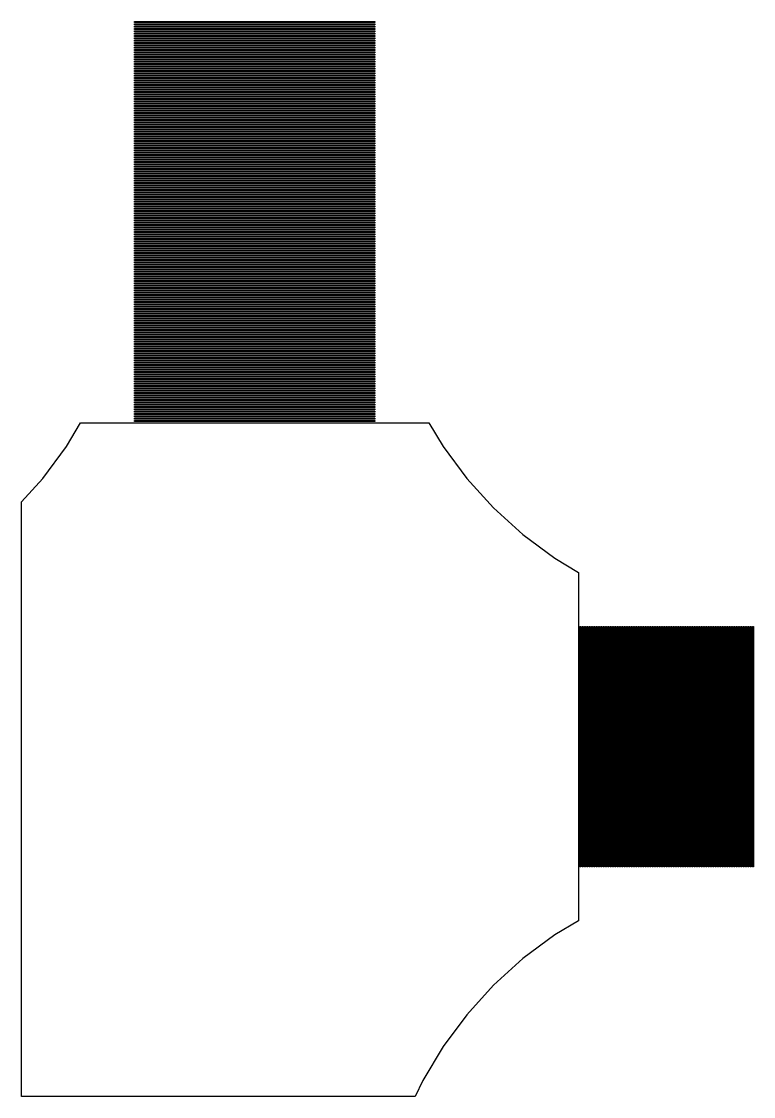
# Model space of a CAD drawing. Extents: x -10 to 91, y -24 to 82.
# Drawn here: x 28 to 34.27, y 28 to 37.22 of the extents above; entities that cross this region are included whole.
import ezdxf

# ---------------------------------------------------------------- set-up
doc = ezdxf.new("R2010")
doc.units = 0

msp = doc.modelspace()

# ---------------------------------------------------------------- linework, layer by layer
for p, q in [((28.97, 37.205), (28.97, 37.215)), ((28.97, 37.215), (31.03, 37.215)), ((31.03, 37.205), (28.97, 37.205)), ((28.97, 37.185), (28.97, 37.195)), ((28.97, 37.195), (31.03, 37.195)), ((31.03, 37.185), (28.97, 37.185)), ((28.97, 37.165), (28.97, 37.175)), ((28.97, 37.175), (31.03, 37.175)), ((31.03, 37.165), (28.97, 37.165)), ((28.97, 37.145), (28.97, 37.155)), ((28.97, 37.155), (31.03, 37.155)), ((31.03, 37.145), (28.97, 37.145)), ((31.03, 37.215), (31.03, 37.205)), ((31.03, 37.195), (31.03, 37.185)), ((31.03, 37.175), (31.03, 37.165)), ((31.03, 37.155), (31.03, 37.145)), ((28.97, 37.125), (28.97, 37.135)), ((28.97, 37.135), (31.03, 37.135)), ((31.03, 37.125), (28.97, 37.125)), ((28.97, 37.105), (28.97, 37.115)), ((28.97, 37.115), (31.03, 37.115)), ((31.03, 37.105), (28.97, 37.105)), ((28.97, 37.085), (28.97, 37.095)), ((28.97, 37.095), (31.03, 37.095)), ((31.03, 37.085), (28.97, 37.085)), ((28.97, 37.065), (28.97, 37.075)), ((28.97, 37.075), (31.03, 37.075)), ((31.03, 37.065), (28.97, 37.065)), ((28.97, 37.045), (28.97, 37.055)), ((28.97, 37.055), (31.03, 37.055)), ((31.03, 37.045), (28.97, 37.045)), ((31.03, 37.135), (31.03, 37.125)), ((31.03, 37.115), (31.03, 37.105)), ((31.03, 37.095), (31.03, 37.085)), ((31.03, 37.075), (31.03, 37.065)), ((31.03, 37.055), (31.03, 37.045)), ((28.97, 37.025), (28.97, 37.035)), ((28.97, 37.035), (31.03, 37.035)), ((31.03, 37.025), (28.97, 37.025)), ((28.97, 37.005), (28.97, 37.015)), ((28.97, 37.015), (31.03, 37.015)), ((31.03, 37.005), (28.97, 37.005)), ((28.97, 36.985), (28.97, 36.995)), ((28.97, 36.995), (31.03, 36.995)), ((31.03, 36.985), (28.97, 36.985)), ((28.97, 36.965), (28.97, 36.975)), ((28.97, 36.975), (31.03, 36.975)), ((31.03, 36.965), (28.97, 36.965)), ((28.97, 36.945), (28.97, 36.955)), ((28.97, 36.955), (31.03, 36.955)), ((31.03, 37.035), (31.03, 37.025)), ((31.03, 37.015), (31.03, 37.005)), ((31.03, 36.995), (31.03, 36.985)), ((31.03, 36.975), (31.03, 36.965)), ((31.03, 36.955), (31.03, 36.945)), ((31.03, 36.945), (28.97, 36.945)), ((28.97, 36.925), (28.97, 36.935)), ((28.97, 36.935), (31.03, 36.935)), ((31.03, 36.925), (28.97, 36.925)), ((28.97, 36.905), (28.97, 36.915)), ((28.97, 36.915), (31.03, 36.915)), ((31.03, 36.905), (28.97, 36.905)), ((28.97, 36.885), (28.97, 36.895)), ((28.97, 36.895), (31.03, 36.895)), ((31.03, 36.885), (28.97, 36.885)), ((28.97, 36.865), (28.97, 36.875)), ((28.97, 36.875), (31.03, 36.875)), ((31.03, 36.865), (28.97, 36.865)), ((31.03, 36.935), (31.03, 36.925)), ((31.03, 36.915), (31.03, 36.905)), ((31.03, 36.895), (31.03, 36.885)), ((31.03, 36.875), (31.03, 36.865)), ((28.97, 36.845), (28.97, 36.855)), ((28.97, 36.855), (31.03, 36.855)), ((31.03, 36.845), (28.97, 36.845)), ((28.97, 36.825), (28.97, 36.835)), ((28.97, 36.835), (31.03, 36.835)), ((31.03, 36.825), (28.97, 36.825)), ((28.97, 36.805), (28.97, 36.815)), ((28.97, 36.815), (31.03, 36.815)), ((31.03, 36.805), (28.97, 36.805)), ((28.97, 36.785), (28.97, 36.795)), ((28.97, 36.795), (31.03, 36.795)), ((31.03, 36.785), (28.97, 36.785)), ((28.97, 36.765), (28.97, 36.775)), ((28.97, 36.775), (31.03, 36.775)), ((31.03, 36.855), (31.03, 36.845)), ((31.03, 36.835), (31.03, 36.825)), ((31.03, 36.815), (31.03, 36.805)), ((31.03, 36.795), (31.03, 36.785)), ((31.03, 36.775), (31.03, 36.765)), ((31.03, 36.765), (28.97, 36.765)), ((28.97, 36.745), (28.97, 36.755)), ((28.97, 36.755), (31.03, 36.755)), ((31.03, 36.745), (28.97, 36.745)), ((28.97, 36.725), (28.97, 36.735)), ((28.97, 36.735), (31.03, 36.735)), ((31.03, 36.725), (28.97, 36.725)), ((28.97, 36.705), (28.97, 36.715)), ((28.97, 36.715), (31.03, 36.715)), ((31.03, 36.705), (28.97, 36.705)), ((28.97, 36.685), (28.97, 36.695)), ((28.97, 36.695), (31.03, 36.695)), ((31.03, 36.685), (28.97, 36.685)), ((31.03, 36.755), (31.03, 36.745)), ((31.03, 36.735), (31.03, 36.725)), ((31.03, 36.715), (31.03, 36.705)), ((31.03, 36.695), (31.03, 36.685)), ((28.97, 36.665), (28.97, 36.675)), ((28.97, 36.675), (31.03, 36.675)), ((31.03, 36.665), (28.97, 36.665)), ((28.97, 36.645), (28.97, 36.655)), ((28.97, 36.655), (31.03, 36.655)), ((31.03, 36.645), (28.97, 36.645)), ((28.97, 36.625), (28.97, 36.635)), ((28.97, 36.635), (31.03, 36.635)), ((31.03, 36.625), (28.97, 36.625)), ((28.97, 36.605), (28.97, 36.615)), ((28.97, 36.615), (31.03, 36.615)), ((31.03, 36.605), (28.97, 36.605)), ((28.97, 36.585), (28.97, 36.595)), ((28.97, 36.595), (31.03, 36.595)), ((31.03, 36.585), (28.97, 36.585)), ((31.03, 36.675), (31.03, 36.665)), ((31.03, 36.655), (31.03, 36.645)), ((31.03, 36.635), (31.03, 36.625)), ((31.03, 36.615), (31.03, 36.605)), ((31.03, 36.595), (31.03, 36.585)), ((28.97, 36.565), (28.97, 36.575)), ((28.97, 36.575), (31.03, 36.575)), ((31.03, 36.565), (28.97, 36.565)), ((28.97, 36.545), (28.97, 36.555)), ((28.97, 36.555), (31.03, 36.555)), ((31.03, 36.545), (28.97, 36.545)), ((28.97, 36.525), (28.97, 36.535)), ((28.97, 36.535), (31.03, 36.535)), ((31.03, 36.525), (28.97, 36.525)), ((28.97, 36.505), (28.97, 36.515)), ((28.97, 36.515), (31.03, 36.515)), ((31.03, 36.505), (28.97, 36.505)), ((28.97, 36.485), (28.97, 36.495)), ((28.97, 36.495), (31.03, 36.495)), ((31.03, 36.575), (31.03, 36.565)), ((31.03, 36.555), (31.03, 36.545)), ((31.03, 36.535), (31.03, 36.525)), ((31.03, 36.515), (31.03, 36.505)), ((31.03, 36.495), (31.03, 36.485)), ((31.03, 36.485), (28.97, 36.485)), ((28.97, 36.465), (28.97, 36.475)), ((28.97, 36.475), (31.03, 36.475)), ((31.03, 36.465), (28.97, 36.465)), ((28.97, 36.445), (28.97, 36.455)), ((28.97, 36.455), (31.03, 36.455)), ((31.03, 36.445), (28.97, 36.445)), ((28.97, 36.425), (28.97, 36.435)), ((28.97, 36.435), (31.03, 36.435)), ((31.03, 36.425), (28.97, 36.425)), ((28.97, 36.405), (28.97, 36.415)), ((28.97, 36.415), (31.03, 36.415)), ((31.03, 36.405), (28.97, 36.405)), ((31.03, 36.475), (31.03, 36.465)), ((31.03, 36.455), (31.03, 36.445)), ((31.03, 36.435), (31.03, 36.425)), ((31.03, 36.415), (31.03, 36.405)), ((28.97, 36.385), (28.97, 36.395)), ((28.97, 36.395), (31.03, 36.395)), ((31.03, 36.385), (28.97, 36.385)), ((28.97, 36.365), (28.97, 36.375)), ((28.97, 36.375), (31.03, 36.375)), ((31.03, 36.365), (28.97, 36.365)), ((28.97, 36.345), (28.97, 36.355)), ((28.97, 36.355), (31.03, 36.355)), ((31.03, 36.345), (28.97, 36.345)), ((28.97, 36.325), (28.97, 36.335)), ((28.97, 36.335), (31.03, 36.335)), ((31.03, 36.325), (28.97, 36.325)), ((28.97, 36.305), (28.97, 36.315)), ((28.97, 36.315), (31.03, 36.315)), ((31.03, 36.395), (31.03, 36.385)), ((31.03, 36.375), (31.03, 36.365)), ((31.03, 36.355), (31.03, 36.345)), ((31.03, 36.335), (31.03, 36.325)), ((31.03, 36.315), (31.03, 36.305)), ((31.03, 36.305), (28.97, 36.305)), ((28.97, 36.285), (28.97, 36.295)), ((28.97, 36.295), (31.03, 36.295)), ((31.03, 36.285), (28.97, 36.285)), ((28.97, 36.265), (28.97, 36.275)), ((28.97, 36.275), (31.03, 36.275)), ((31.03, 36.265), (28.97, 36.265)), ((28.97, 36.245), (28.97, 36.255)), ((28.97, 36.255), (31.03, 36.255)), ((31.03, 36.245), (28.97, 36.245)), ((28.97, 36.225), (28.97, 36.235)), ((28.97, 36.235), (31.03, 36.235)), ((31.03, 36.225), (28.97, 36.225)), ((28.97, 36.205), (28.97, 36.215)), ((28.97, 36.215), (31.03, 36.215)), ((31.03, 36.295), (31.03, 36.285)), ((31.03, 36.275), (31.03, 36.265)), ((31.03, 36.255), (31.03, 36.245)), ((31.03, 36.235), (31.03, 36.225)), ((31.03, 36.215), (31.03, 36.205)), ((31.03, 36.205), (28.97, 36.205)), ((28.97, 36.185), (28.97, 36.195)), ((28.97, 36.195), (31.03, 36.195)), ((31.03, 36.185), (28.97, 36.185)), ((28.97, 36.165), (28.97, 36.175)), ((28.97, 36.175), (31.03, 36.175)), ((31.03, 36.165), (28.97, 36.165)), ((28.97, 36.145), (28.97, 36.155)), ((28.97, 36.155), (31.03, 36.155)), ((31.03, 36.145), (28.97, 36.145)), ((28.97, 36.125), (28.97, 36.135)), ((28.97, 36.135), (31.03, 36.135)), ((31.03, 36.125), (28.97, 36.125)), ((31.03, 36.195), (31.03, 36.185)), ((31.03, 36.175), (31.03, 36.165)), ((31.03, 36.155), (31.03, 36.145)), ((31.03, 36.135), (31.03, 36.125)), ((28.97, 36.105), (28.97, 36.115)), ((28.97, 36.115), (31.03, 36.115)), ((31.03, 36.105), (28.97, 36.105)), ((28.97, 36.085), (28.97, 36.095)), ((28.97, 36.095), (31.03, 36.095)), ((31.03, 36.085), (28.97, 36.085)), ((28.97, 36.065), (28.97, 36.075)), ((28.97, 36.075), (31.03, 36.075)), ((31.03, 36.065), (28.97, 36.065)), ((28.97, 36.045), (28.97, 36.055)), ((28.97, 36.055), (31.03, 36.055)), ((31.03, 36.045), (28.97, 36.045)), ((28.97, 36.025), (28.97, 36.035)), ((28.97, 36.035), (31.03, 36.035)), ((31.03, 36.115), (31.03, 36.105)), ((31.03, 36.095), (31.03, 36.085)), ((31.03, 36.075), (31.03, 36.065)), ((31.03, 36.055), (31.03, 36.045)), ((31.03, 36.035), (31.03, 36.025)), ((31.03, 36.025), (28.97, 36.025)), ((28.97, 36.005), (28.97, 36.015)), ((28.97, 36.015), (31.03, 36.015)), ((31.03, 36.005), (28.97, 36.005)), ((28.97, 35.985), (28.97, 35.995)), ((28.97, 35.995), (31.03, 35.995)), ((31.03, 35.985), (28.97, 35.985)), ((28.97, 35.965), (28.97, 35.975)), ((28.97, 35.975), (31.03, 35.975)), ((31.03, 35.965), (28.97, 35.965)), ((28.97, 35.945), (28.97, 35.955)), ((28.97, 35.955), (31.03, 35.955)), ((31.03, 35.945), (28.97, 35.945)), ((31.03, 36.015), (31.03, 36.005)), ((31.03, 35.995), (31.03, 35.985)), ((31.03, 35.975), (31.03, 35.965)), ((31.03, 35.955), (31.03, 35.945)), ((28.97, 35.925), (28.97, 35.935)), ((28.97, 35.935), (31.03, 35.935)), ((31.03, 35.925), (28.97, 35.925)), ((28.97, 35.905), (28.97, 35.915)), ((28.97, 35.915), (31.03, 35.915)), ((31.03, 35.905), (28.97, 35.905)), ((28.97, 35.885), (28.97, 35.895)), ((28.97, 35.895), (31.03, 35.895)), ((31.03, 35.885), (28.97, 35.885)), ((28.97, 35.865), (28.97, 35.875)), ((28.97, 35.875), (31.03, 35.875)), ((31.03, 35.865), (28.97, 35.865)), ((28.97, 35.845), (28.97, 35.855)), ((28.97, 35.855), (31.03, 35.855)), ((31.03, 35.935), (31.03, 35.925)), ((31.03, 35.915), (31.03, 35.905)), ((31.03, 35.895), (31.03, 35.885)), ((31.03, 35.875), (31.03, 35.865)), ((31.03, 35.855), (31.03, 35.845)), ((31.03, 35.845), (28.97, 35.845)), ((28.97, 35.825), (28.97, 35.835)), ((28.97, 35.835), (31.03, 35.835)), ((31.03, 35.825), (28.97, 35.825)), ((28.97, 35.805), (28.97, 35.815)), ((28.97, 35.815), (31.03, 35.815)), ((31.03, 35.805), (28.97, 35.805)), ((28.97, 35.785), (28.97, 35.795)), ((28.97, 35.795), (31.03, 35.795)), ((31.03, 35.785), (28.97, 35.785)), ((28.97, 35.765), (28.97, 35.775)), ((28.97, 35.775), (31.03, 35.775)), ((31.03, 35.765), (28.97, 35.765)), ((28.97, 35.745), (28.97, 35.755)), ((28.97, 35.755), (31.03, 35.755)), ((31.03, 35.835), (31.03, 35.825)), ((31.03, 35.815), (31.03, 35.805)), ((31.03, 35.795), (31.03, 35.785)), ((31.03, 35.775), (31.03, 35.765)), ((31.03, 35.755), (31.03, 35.745)), ((31.03, 35.745), (28.97, 35.745)), ((28.97, 35.725), (28.97, 35.735)), ((28.97, 35.735), (31.03, 35.735)), ((31.03, 35.725), (28.97, 35.725)), ((28.97, 35.705), (28.97, 35.715)), ((28.97, 35.715), (31.03, 35.715)), ((31.03, 35.705), (28.97, 35.705)), ((28.97, 35.685), (28.97, 35.695)), ((28.97, 35.695), (31.03, 35.695)), ((31.03, 35.685), (28.97, 35.685)), ((28.97, 35.665), (28.97, 35.675)), ((28.97, 35.675), (31.03, 35.675)), ((31.03, 35.665), (28.97, 35.665)), ((31.03, 35.735), (31.03, 35.725)), ((31.03, 35.715), (31.03, 35.705)), ((31.03, 35.695), (31.03, 35.685)), ((31.03, 35.675), (31.03, 35.665)), ((28.97, 35.645), (28.97, 35.655)), ((28.97, 35.655), (31.03, 35.655)), ((31.03, 35.645), (28.97, 35.645)), ((28.97, 35.625), (28.97, 35.635)), ((28.97, 35.635), (31.03, 35.635)), ((31.03, 35.625), (28.97, 35.625)), ((28.97, 35.605), (28.97, 35.615)), ((28.97, 35.615), (31.03, 35.615)), ((31.03, 35.605), (28.97, 35.605)), ((28.97, 35.585), (28.97, 35.595)), ((28.97, 35.595), (31.03, 35.595)), ((31.03, 35.585), (28.97, 35.585)), ((28.97, 35.565), (28.97, 35.575)), ((28.97, 35.575), (31.03, 35.575)), ((31.03, 35.655), (31.03, 35.645)), ((31.03, 35.635), (31.03, 35.625)), ((31.03, 35.615), (31.03, 35.605)), ((31.03, 35.595), (31.03, 35.585)), ((31.03, 35.575), (31.03, 35.565)), ((31.03, 35.565), (28.97, 35.565)), ((28.97, 35.545), (28.97, 35.555)), ((28.97, 35.555), (31.03, 35.555)), ((31.03, 35.545), (28.97, 35.545)), ((28.97, 35.525), (28.97, 35.535)), ((28.97, 35.535), (31.03, 35.535)), ((31.03, 35.525), (28.97, 35.525)), ((28.97, 35.505), (28.97, 35.515)), ((28.97, 35.515), (31.03, 35.515)), ((31.03, 35.505), (28.97, 35.505)), ((28.97, 35.485), (28.97, 35.495)), ((28.97, 35.495), (31.03, 35.495)), ((31.03, 35.485), (28.97, 35.485)), ((31.03, 35.555), (31.03, 35.545)), ((31.03, 35.535), (31.03, 35.525)), ((31.03, 35.515), (31.03, 35.505)), ((31.03, 35.495), (31.03, 35.485)), ((28.97, 35.465), (28.97, 35.475)), ((28.97, 35.475), (31.03, 35.475)), ((31.03, 35.465), (28.97, 35.465)), ((28.97, 35.445), (28.97, 35.455)), ((28.97, 35.455), (31.03, 35.455)), ((31.03, 35.445), (28.97, 35.445)), ((28.97, 35.425), (28.97, 35.435)), ((28.97, 35.435), (31.03, 35.435)), ((31.03, 35.425), (28.97, 35.425)), ((28.97, 35.405), (28.97, 35.415)), ((28.97, 35.415), (31.03, 35.415)), ((31.03, 35.405), (28.97, 35.405)), ((28.97, 35.385), (28.97, 35.395)), ((28.97, 35.395), (31.03, 35.395)), ((31.03, 35.475), (31.03, 35.465)), ((31.03, 35.455), (31.03, 35.445)), ((31.03, 35.435), (31.03, 35.425)), ((31.03, 35.415), (31.03, 35.405)), ((31.03, 35.395), (31.03, 35.385)), ((31.03, 35.385), (28.97, 35.385)), ((28.97, 35.365), (28.97, 35.375)), ((28.97, 35.375), (31.03, 35.375)), ((31.03, 35.365), (28.97, 35.365)), ((28.97, 35.345), (28.97, 35.355)), ((28.97, 35.355), (31.03, 35.355)), ((31.03, 35.345), (28.97, 35.345)), ((28.97, 35.325), (28.97, 35.335)), ((28.97, 35.335), (31.03, 35.335)), ((31.03, 35.325), (28.97, 35.325)), ((28.97, 35.305), (28.97, 35.315)), ((28.97, 35.315), (31.03, 35.315)), ((31.03, 35.305), (28.97, 35.305)), ((28.97, 35.285), (28.97, 35.295)), ((28.97, 35.295), (31.03, 35.295)), ((31.03, 35.375), (31.03, 35.365)), ((31.03, 35.355), (31.03, 35.345)), ((31.03, 35.335), (31.03, 35.325)), ((31.03, 35.315), (31.03, 35.305)), ((31.03, 35.295), (31.03, 35.285)), ((31.03, 35.285), (28.97, 35.285)), ((28.97, 35.265), (28.97, 35.275)), ((28.97, 35.275), (31.03, 35.275)), ((31.03, 35.265), (28.97, 35.265)), ((28.97, 35.245), (28.97, 35.255)), ((28.97, 35.255), (31.03, 35.255)), ((31.03, 35.245), (28.97, 35.245)), ((28.97, 35.225), (28.97, 35.235)), ((28.97, 35.235), (31.03, 35.235)), ((31.03, 35.225), (28.97, 35.225)), ((28.97, 35.205), (28.97, 35.215)), ((28.97, 35.215), (31.03, 35.215)), ((31.03, 35.205), (28.97, 35.205)), ((31.03, 35.275), (31.03, 35.265)), ((31.03, 35.255), (31.03, 35.245)), ((31.03, 35.235), (31.03, 35.225)), ((31.03, 35.215), (31.03, 35.205)), ((28.97, 35.185), (28.97, 35.195)), ((28.97, 35.195), (31.03, 35.195)), ((31.03, 35.185), (28.97, 35.185)), ((28.97, 35.165), (28.97, 35.175)), ((28.97, 35.175), (31.03, 35.175)), ((31.03, 35.165), (28.97, 35.165)), ((28.97, 35.145), (28.97, 35.155)), ((28.97, 35.155), (31.03, 35.155)), ((31.03, 35.145), (28.97, 35.145)), ((28.97, 35.125), (28.97, 35.135)), ((28.97, 35.135), (31.03, 35.135)), ((31.03, 35.125), (28.97, 35.125)), ((28.97, 35.105), (28.97, 35.115)), ((28.97, 35.115), (31.03, 35.115)), ((31.03, 35.195), (31.03, 35.185)), ((31.03, 35.175), (31.03, 35.165)), ((31.03, 35.155), (31.03, 35.145)), ((31.03, 35.135), (31.03, 35.125)), ((31.03, 35.115), (31.03, 35.105)), ((31.03, 35.105), (28.97, 35.105)), ((28.97, 35.085), (28.97, 35.095)), ((28.97, 35.095), (31.03, 35.095)), ((31.03, 35.085), (28.97, 35.085)), ((28.97, 35.065), (28.97, 35.075)), ((28.97, 35.075), (31.03, 35.075)), ((31.03, 35.065), (28.97, 35.065)), ((28.97, 35.045), (28.97, 35.055)), ((28.97, 35.055), (31.03, 35.055)), ((31.03, 35.045), (28.97, 35.045)), ((28.97, 35.025), (28.97, 35.035)), ((28.97, 35.035), (31.03, 35.035)), ((31.03, 35.025), (28.97, 35.025)), ((31.03, 35.095), (31.03, 35.085)), ((31.03, 35.075), (31.03, 35.065)), ((31.03, 35.055), (31.03, 35.045)), ((31.03, 35.035), (31.03, 35.025)), ((28.97, 35.005), (28.97, 35.015)), ((28.97, 35.015), (31.03, 35.015)), ((31.03, 35.005), (28.97, 35.005)), ((28.97, 34.985), (28.97, 34.995)), ((28.97, 34.995), (31.03, 34.995)), ((31.03, 34.985), (28.97, 34.985)), ((28.97, 34.965), (28.97, 34.975)), ((28.97, 34.975), (31.03, 34.975)), ((31.03, 34.965), (28.97, 34.965)), ((28.97, 34.945), (28.97, 34.955)), ((28.97, 34.955), (31.03, 34.955)), ((31.03, 34.945), (28.97, 34.945)), ((28.97, 34.925), (28.97, 34.935)), ((28.97, 34.935), (31.03, 34.935)), ((31.03, 34.925), (28.97, 34.925)), ((31.03, 35.015), (31.03, 35.005)), ((31.03, 34.995), (31.03, 34.985)), ((31.03, 34.975), (31.03, 34.965)), ((31.03, 34.955), (31.03, 34.945)), ((31.03, 34.935), (31.03, 34.925)), ((28.97, 34.905), (28.97, 34.915)), ((28.97, 34.915), (31.03, 34.915)), ((31.03, 34.905), (28.97, 34.905)), ((28.97, 34.885), (28.97, 34.895)), ((28.97, 34.895), (31.03, 34.895)), ((31.03, 34.885), (28.97, 34.885)), ((28.97, 34.865), (28.97, 34.875)), ((28.97, 34.875), (31.03, 34.875)), ((31.03, 34.865), (28.97, 34.865)), ((28.97, 34.845), (28.97, 34.855)), ((28.97, 34.855), (31.03, 34.855)), ((31.03, 34.845), (28.97, 34.845)), ((28.97, 34.825), (28.97, 34.835)), ((28.97, 34.835), (31.03, 34.835)), ((31.03, 34.915), (31.03, 34.905)), ((31.03, 34.895), (31.03, 34.885)), ((31.03, 34.875), (31.03, 34.865)), ((31.03, 34.855), (31.03, 34.845)), ((31.03, 34.835), (31.03, 34.825)), ((31.03, 34.825), (28.97, 34.825)), ((28.97, 34.805), (28.97, 34.815)), ((28.97, 34.815), (31.03, 34.815)), ((31.03, 34.805), (28.97, 34.805)), ((28.97, 34.785), (28.97, 34.795)), ((28.97, 34.795), (31.03, 34.795)), ((31.03, 34.785), (28.97, 34.785)), ((28.97, 34.765), (28.97, 34.775)), ((28.97, 34.775), (31.03, 34.775)), ((31.03, 34.765), (28.97, 34.765)), ((28.97, 34.745), (28.97, 34.755)), ((28.97, 34.755), (31.03, 34.755)), ((31.03, 34.745), (28.97, 34.745)), ((31.03, 34.815), (31.03, 34.805)), ((31.03, 34.795), (31.03, 34.785)), ((31.03, 34.775), (31.03, 34.765)), ((31.03, 34.755), (31.03, 34.745)), ((28.97, 34.725), (28.97, 34.735)), ((28.97, 34.735), (31.03, 34.735)), ((31.03, 34.725), (28.97, 34.725)), ((28.97, 34.705), (28.97, 34.715)), ((28.97, 34.715), (31.03, 34.715)), ((31.03, 34.705), (28.97, 34.705)), ((28.97, 34.685), (28.97, 34.695)), ((28.97, 34.695), (31.03, 34.695)), ((31.03, 34.685), (28.97, 34.685)), ((28.97, 34.665), (28.97, 34.675)), ((28.97, 34.675), (31.03, 34.675)), ((31.03, 34.665), (28.97, 34.665)), ((28.97, 34.645), (28.97, 34.655)), ((28.97, 34.655), (31.03, 34.655)), ((31.03, 34.735), (31.03, 34.725)), ((31.03, 34.715), (31.03, 34.705)), ((31.03, 34.695), (31.03, 34.685)), ((31.03, 34.675), (31.03, 34.665)), ((31.03, 34.655), (31.03, 34.645)), ((31.03, 34.645), (28.97, 34.645)), ((28.97, 34.625), (28.97, 34.635)), ((28.97, 34.635), (31.03, 34.635)), ((31.03, 34.625), (28.97, 34.625)), ((28.97, 34.605), (28.97, 34.615)), ((28.97, 34.615), (31.03, 34.615)), ((31.03, 34.605), (28.97, 34.605)), ((28.97, 34.585), (28.97, 34.595)), ((28.97, 34.595), (31.03, 34.595)), ((31.03, 34.585), (28.97, 34.585)), ((28.97, 34.565), (28.97, 34.575)), ((28.97, 34.575), (31.03, 34.575)), ((31.03, 34.565), (28.97, 34.565)), ((31.03, 34.635), (31.03, 34.625)), ((31.03, 34.615), (31.03, 34.605)), ((31.03, 34.595), (31.03, 34.585)), ((31.03, 34.575), (31.03, 34.565)), ((28.97, 34.545), (28.97, 34.555)), ((28.97, 34.555), (31.03, 34.555)), ((31.03, 34.545), (28.97, 34.545)), ((28.97, 34.525), (28.97, 34.535)), ((28.97, 34.535), (31.03, 34.535)), ((31.03, 34.525), (28.97, 34.525)), ((28.97, 34.505), (28.97, 34.515)), ((28.97, 34.515), (31.03, 34.515)), ((31.03, 34.505), (28.97, 34.505)), ((28.97, 34.485), (28.97, 34.495)), ((28.97, 34.495), (31.03, 34.495)), ((31.03, 34.485), (28.97, 34.485)), ((28.97, 34.465), (28.97, 34.475)), ((28.97, 34.475), (31.03, 34.475)), ((31.03, 34.465), (28.97, 34.465)), ((31.03, 34.555), (31.03, 34.545)), ((31.03, 34.535), (31.03, 34.525)), ((31.03, 34.515), (31.03, 34.505)), ((31.03, 34.495), (31.03, 34.485)), ((31.03, 34.475), (31.03, 34.465)), ((28.97, 34.445), (28.97, 34.455)), ((28.97, 34.455), (31.03, 34.455)), ((31.03, 34.445), (28.97, 34.445)), ((28.97, 34.425), (28.97, 34.435)), ((28.97, 34.435), (31.03, 34.435)), ((31.03, 34.425), (28.97, 34.425)), ((28.97, 34.405), (28.97, 34.415)), ((28.97, 34.415), (31.03, 34.415)), ((31.03, 34.405), (28.97, 34.405)), ((28.97, 34.385), (28.97, 34.395)), ((28.97, 34.395), (31.03, 34.395)), ((31.03, 34.385), (28.97, 34.385)), ((28.97, 34.365), (28.97, 34.375)), ((28.97, 34.375), (31.03, 34.375)), ((31.03, 34.455), (31.03, 34.445)), ((31.03, 34.435), (31.03, 34.425)), ((31.03, 34.415), (31.03, 34.405)), ((31.03, 34.395), (31.03, 34.385)), ((31.03, 34.375), (31.03, 34.365)), ((31.03, 34.365), (28.97, 34.365)), ((28.97, 34.345), (28.97, 34.355)), ((28.97, 34.355), (31.03, 34.355)), ((31.03, 34.345), (28.97, 34.345)), ((28.97, 34.325), (28.97, 34.335)), ((28.97, 34.335), (31.03, 34.335)), ((31.03, 34.325), (28.97, 34.325)), ((28.97, 34.305), (28.97, 34.315)), ((28.97, 34.315), (31.03, 34.315)), ((31.03, 34.305), (28.97, 34.305)), ((28.97, 34.285), (28.97, 34.295)), ((28.97, 34.295), (31.03, 34.295)), ((31.03, 34.285), (28.97, 34.285)), ((31.03, 34.355), (31.03, 34.345)), ((31.03, 34.335), (31.03, 34.325)), ((31.03, 34.315), (31.03, 34.305)), ((31.03, 34.295), (31.03, 34.285)), ((28.97, 34.265), (28.97, 34.275)), ((28.97, 34.275), (31.03, 34.275)), ((31.03, 34.265), (28.97, 34.265)), ((28.97, 34.245), (28.97, 34.255)), ((28.97, 34.255), (31.03, 34.255)), ((31.03, 34.245), (28.97, 34.245)), ((28.97, 34.225), (28.97, 34.235)), ((28.97, 34.235), (31.03, 34.235)), ((31.03, 34.225), (28.97, 34.225)), ((28.97, 34.205), (28.97, 34.215)), ((28.97, 34.215), (31.03, 34.215)), ((31.03, 34.205), (28.97, 34.205)), ((28.97, 34.185), (28.97, 34.195)), ((28.97, 34.195), (31.03, 34.195)), ((31.03, 34.275), (31.03, 34.265)), ((31.03, 34.255), (31.03, 34.245)), ((31.03, 34.235), (31.03, 34.225)), ((31.03, 34.215), (31.03, 34.205)), ((31.03, 34.195), (31.03, 34.185)), ((31.03, 34.185), (28.97, 34.185)), ((28.97, 34.165), (28.97, 34.175)), ((28.97, 34.175), (31.03, 34.175)), ((31.03, 34.165), (28.97, 34.165)), ((28.97, 34.145), (28.97, 34.155)), ((28.97, 34.155), (31.03, 34.155)), ((31.03, 34.145), (28.97, 34.145)), ((28.97, 34.125), (28.97, 34.135)), ((28.97, 34.135), (31.03, 34.135)), ((31.03, 34.125), (28.97, 34.125)), ((28.97, 34.105), (28.97, 34.115)), ((28.97, 34.115), (31.03, 34.115)), ((31.03, 34.105), (28.97, 34.105)), ((31.03, 34.175), (31.03, 34.165)), ((31.03, 34.155), (31.03, 34.145)), ((31.03, 34.135), (31.03, 34.125)), ((31.03, 34.115), (31.03, 34.105)), ((28.97, 34.085), (28.97, 34.095)), ((28.97, 34.095), (31.03, 34.095)), ((31.03, 34.085), (28.97, 34.085)), ((28.97, 34.065), (28.97, 34.075)), ((28.97, 34.075), (31.03, 34.075)), ((31.03, 34.065), (28.97, 34.065)), ((28.97, 34.045), (28.97, 34.055)), ((28.97, 34.055), (31.03, 34.055)), ((31.03, 34.045), (28.97, 34.045)), ((28.97, 34.025), (28.97, 34.035)), ((28.97, 34.035), (31.03, 34.035)), ((31.03, 34.025), (28.97, 34.025)), ((28.97, 34.005), (28.97, 34.015)), ((28.97, 34.015), (31.03, 34.015)), ((31.03, 34.005), (28.97, 34.005)), ((31.03, 34.095), (31.03, 34.085)), ((31.03, 34.075), (31.03, 34.065)), ((31.03, 34.055), (31.03, 34.045)), ((31.03, 34.035), (31.03, 34.025)), ((31.03, 34.015), (31.03, 34.005)), ((28.97, 33.985), (28.97, 33.995)), ((28.97, 33.995), (31.03, 33.995)), ((31.03, 33.985), (28.97, 33.985)), ((28.97, 33.965), (28.97, 33.975)), ((28.97, 33.975), (31.03, 33.975)), ((31.03, 33.965), (28.97, 33.965)), ((28.97, 33.945), (28.97, 33.955)), ((28.97, 33.955), (31.03, 33.955)), ((31.03, 33.945), (28.97, 33.945)), ((28.97, 33.925), (28.97, 33.935)), ((28.97, 33.935), (31.03, 33.935)), ((31.03, 33.925), (28.97, 33.925)), ((28.97, 33.905), (28.97, 33.915)), ((28.97, 33.915), (31.03, 33.915)), ((31.03, 33.995), (31.03, 33.985)), ((31.03, 33.975), (31.03, 33.965)), ((31.03, 33.955), (31.03, 33.945)), ((31.03, 33.935), (31.03, 33.925)), ((31.03, 33.915), (31.03, 33.905)), ((31.03, 33.905), (28.97, 33.905)), ((28.97, 33.885), (28.97, 33.895)), ((28.97, 33.895), (31.03, 33.895)), ((31.03, 33.885), (28.97, 33.885)), ((28.97, 33.865), (28.97, 33.875)), ((28.97, 33.875), (31.03, 33.875)), ((31.03, 33.865), (28.97, 33.865)), ((28.97, 33.845), (28.97, 33.855)), ((28.97, 33.855), (31.03, 33.855)), ((31.03, 33.845), (28.97, 33.845)), ((28.97, 33.825), (28.97, 33.835)), ((28.97, 33.835), (31.03, 33.835)), ((31.03, 33.825), (28.97, 33.825)), ((31.03, 33.895), (31.03, 33.885)), ((31.03, 33.875), (31.03, 33.865)), ((31.03, 33.855), (31.03, 33.845)), ((31.03, 33.835), (31.03, 33.825)), ((28.3852, 33.5722), (28.5068, 33.775)), ((28.5068, 33.775), (31.4932, 33.775)), ((28.97, 33.805), (28.97, 33.815)), ((28.97, 33.815), (31.03, 33.815)), ((31.03, 33.805), (28.97, 33.805)), ((28.97, 33.785), (28.97, 33.795)), ((28.97, 33.795), (31.03, 33.795)), ((31.03, 33.785), (28.97, 33.785)), ((31.03, 33.815), (31.03, 33.805)), ((31.03, 33.795), (31.03, 33.785)), ((31.4932, 33.775), (31.6148, 33.5722)), ((28.1824, 33.2987), (28.3852, 33.5722)), ((31.6148, 33.5722), (31.8176, 33.2987)), ((28, 33.0975), (28.1824, 33.2987)), ((31.8176, 33.2987), (32.0463, 33.0463)), ((28, 28), (28, 33.0975)), ((32.0463, 33.0463), (32.2986, 32.8177)), ((32.2986, 32.8177), (32.5722, 32.6148)), ((32.5722, 32.6148), (32.775, 32.4932)), ((32.775, 32.4932), (32.775, 29.5068)), ((32.785, 29.97), (32.785, 32.03)), ((32.785, 32.03), (32.795, 32.03)), ((32.795, 32.03), (32.795, 29.97)), ((32.805, 29.97), (32.805, 32.03)), ((32.805, 32.03), (32.815, 32.03)), ((32.815, 32.03), (32.815, 29.97)), ((32.825, 29.97), (32.825, 32.03)), ((32.825, 32.03), (32.835, 32.03)), ((32.835, 32.03), (32.835, 29.97)), ((32.845, 29.97), (32.845, 32.03)), ((32.845, 32.03), (32.855, 32.03)), ((32.855, 32.03), (32.855, 29.97)), ((32.865, 29.97), (32.865, 32.03)), ((32.865, 32.03), (32.875, 32.03)), ((32.875, 32.03), (32.875, 29.97)), ((32.885, 29.97), (32.885, 32.03)), ((32.885, 32.03), (32.895, 32.03)), ((32.895, 32.03), (32.895, 29.97)), ((32.905, 29.97), (32.905, 32.03)), ((32.905, 32.03), (32.915, 32.03)), ((32.915, 32.03), (32.915, 29.97)), ((32.925, 29.97), (32.925, 32.03)), ((32.925, 32.03), (32.935, 32.03)), ((32.935, 32.03), (32.935, 29.97)), ((32.945, 29.97), (32.945, 32.03)), ((32.945, 32.03), (32.955, 32.03)), ((32.955, 32.03), (32.955, 29.97)), ((32.965, 29.97), (32.965, 32.03)), ((32.965, 32.03), (32.975, 32.03)), ((32.975, 32.03), (32.975, 29.97)), ((32.985, 29.97), (32.985, 32.03)), ((32.985, 32.03), (32.995, 32.03)), ((32.995, 32.03), (32.995, 29.97)), ((33.005, 29.97), (33.005, 32.03)), ((33.005, 32.03), (33.015, 32.03)), ((33.015, 32.03), (33.015, 29.97)), ((33.025, 29.97), (33.025, 32.03)), ((33.025, 32.03), (33.035, 32.03)), ((33.035, 32.03), (33.035, 29.97)), ((33.045, 29.97), (33.045, 32.03)), ((33.045, 32.03), (33.055, 32.03)), ((33.055, 32.03), (33.055, 29.97)), ((33.065, 29.97), (33.065, 32.03)), ((33.065, 32.03), (33.075, 32.03)), ((33.075, 32.03), (33.075, 29.97)), ((33.085, 29.97), (33.085, 32.03)), ((33.085, 32.03), (33.095, 32.03)), ((33.095, 32.03), (33.095, 29.97)), ((33.105, 29.97), (33.105, 32.03)), ((33.105, 32.03), (33.115, 32.03)), ((33.115, 32.03), (33.115, 29.97)), ((33.125, 29.97), (33.125, 32.03)), ((33.125, 32.03), (33.135, 32.03)), ((33.135, 32.03), (33.135, 29.97)), ((33.145, 29.97), (33.145, 32.03)), ((33.145, 32.03), (33.155, 32.03)), ((33.155, 32.03), (33.155, 29.97)), ((33.165, 29.97), (33.165, 32.03)), ((33.165, 32.03), (33.175, 32.03)), ((33.175, 32.03), (33.175, 29.97)), ((33.185, 29.97), (33.185, 32.03)), ((33.185, 32.03), (33.195, 32.03)), ((33.195, 32.03), (33.195, 29.97)), ((33.205, 29.97), (33.205, 32.03)), ((33.205, 32.03), (33.215, 32.03)), ((33.215, 32.03), (33.215, 29.97)), ((33.225, 29.97), (33.225, 32.03)), ((33.225, 32.03), (33.235, 32.03)), ((33.235, 32.03), (33.235, 29.97)), ((33.245, 29.97), (33.245, 32.03)), ((33.245, 32.03), (33.255, 32.03)), ((33.255, 32.03), (33.255, 29.97)), ((33.265, 29.97), (33.265, 32.03)), ((33.265, 32.03), (33.275, 32.03)), ((33.275, 32.03), (33.275, 29.97)), ((33.285, 29.97), (33.285, 32.03)), ((33.285, 32.03), (33.295, 32.03)), ((33.295, 32.03), (33.295, 29.97)), ((33.305, 29.97), (33.305, 32.03)), ((33.305, 32.03), (33.315, 32.03)), ((33.315, 32.03), (33.315, 29.97)), ((33.325, 29.97), (33.325, 32.03)), ((33.325, 32.03), (33.335, 32.03)), ((33.335, 32.03), (33.335, 29.97)), ((33.345, 29.97), (33.345, 32.03)), ((33.345, 32.03), (33.355, 32.03)), ((33.355, 32.03), (33.355, 29.97)), ((33.365, 29.97), (33.365, 32.03)), ((33.365, 32.03), (33.375, 32.03)), ((33.375, 32.03), (33.375, 29.97)), ((33.385, 29.97), (33.385, 32.03)), ((33.385, 32.03), (33.395, 32.03)), ((33.395, 32.03), (33.395, 29.97)), ((33.405, 29.97), (33.405, 32.03)), ((33.405, 32.03), (33.415, 32.03)), ((33.415, 32.03), (33.415, 29.97)), ((33.425, 29.97), (33.425, 32.03)), ((33.425, 32.03), (33.435, 32.03)), ((33.435, 32.03), (33.435, 29.97)), ((33.445, 29.97), (33.445, 32.03)), ((33.445, 32.03), (33.455, 32.03)), ((33.455, 32.03), (33.455, 29.97)), ((33.465, 29.97), (33.465, 32.03)), ((33.465, 32.03), (33.475, 32.03)), ((33.475, 32.03), (33.475, 29.97)), ((33.485, 29.97), (33.485, 32.03)), ((33.485, 32.03), (33.495, 32.03)), ((33.495, 32.03), (33.495, 29.97)), ((33.505, 29.97), (33.505, 32.03)), ((33.505, 32.03), (33.515, 32.03)), ((33.515, 32.03), (33.515, 29.97)), ((33.525, 29.97), (33.525, 32.03)), ((33.525, 32.03), (33.535, 32.03)), ((33.535, 32.03), (33.535, 29.97)), ((33.545, 29.97), (33.545, 32.03)), ((33.545, 32.03), (33.555, 32.03)), ((33.555, 32.03), (33.555, 29.97)), ((33.565, 29.97), (33.565, 32.03)), ((33.565, 32.03), (33.575, 32.03)), ((33.575, 32.03), (33.575, 29.97)), ((33.585, 29.97), (33.585, 32.03)), ((33.585, 32.03), (33.595, 32.03)), ((33.595, 32.03), (33.595, 29.97)), ((33.605, 29.97), (33.605, 32.03)), ((33.605, 32.03), (33.615, 32.03)), ((33.615, 32.03), (33.615, 29.97)), ((33.625, 29.97), (33.625, 32.03)), ((33.625, 32.03), (33.635, 32.03)), ((33.635, 32.03), (33.635, 29.97)), ((33.645, 29.97), (33.645, 32.03)), ((33.645, 32.03), (33.655, 32.03)), ((33.655, 32.03), (33.655, 29.97)), ((33.665, 29.97), (33.665, 32.03)), ((33.665, 32.03), (33.675, 32.03)), ((33.675, 32.03), (33.675, 29.97)), ((33.685, 29.97), (33.685, 32.03)), ((33.685, 32.03), (33.695, 32.03)), ((33.695, 32.03), (33.695, 29.97)), ((33.705, 29.97), (33.705, 32.03)), ((33.705, 32.03), (33.715, 32.03)), ((33.715, 32.03), (33.715, 29.97)), ((33.725, 29.97), (33.725, 32.03)), ((33.725, 32.03), (33.735, 32.03)), ((33.735, 32.03), (33.735, 29.97)), ((33.745, 29.97), (33.745, 32.03)), ((33.745, 32.03), (33.755, 32.03)), ((33.755, 32.03), (33.755, 29.97)), ((33.765, 29.97), (33.765, 32.03)), ((33.765, 32.03), (33.775, 32.03)), ((33.775, 32.03), (33.775, 29.97)), ((33.785, 29.97), (33.785, 32.03)), ((33.785, 32.03), (33.795, 32.03)), ((33.795, 32.03), (33.795, 29.97)), ((33.805, 29.97), (33.805, 32.03)), ((33.805, 32.03), (33.815, 32.03)), ((33.815, 32.03), (33.815, 29.97)), ((33.825, 29.97), (33.825, 32.03)), ((33.825, 32.03), (33.835, 32.03)), ((33.835, 32.03), (33.835, 29.97)), ((33.845, 29.97), (33.845, 32.03)), ((33.845, 32.03), (33.855, 32.03)), ((33.855, 32.03), (33.855, 29.97)), ((33.865, 29.97), (33.865, 32.03)), ((33.865, 32.03), (33.875, 32.03)), ((33.875, 32.03), (33.875, 29.97)), ((33.885, 29.97), (33.885, 32.03)), ((33.885, 32.03), (33.895, 32.03)), ((33.895, 32.03), (33.895, 29.97)), ((33.905, 29.97), (33.905, 32.03)), ((33.905, 32.03), (33.915, 32.03)), ((33.915, 32.03), (33.915, 29.97)), ((33.925, 29.97), (33.925, 32.03)), ((33.925, 32.03), (33.935, 32.03)), ((33.935, 32.03), (33.935, 29.97)), ((33.945, 29.97), (33.945, 32.03)), ((33.945, 32.03), (33.955, 32.03)), ((33.955, 32.03), (33.955, 29.97)), ((33.965, 29.97), (33.965, 32.03)), ((33.965, 32.03), (33.975, 32.03)), ((33.975, 32.03), (33.975, 29.97)), ((33.985, 29.97), (33.985, 32.03)), ((33.985, 32.03), (33.995, 32.03)), ((33.995, 32.03), (33.995, 29.97)), ((34.005, 29.97), (34.005, 32.03)), ((34.005, 32.03), (34.015, 32.03)), ((34.015, 32.03), (34.015, 29.97)), ((34.025, 29.97), (34.025, 32.03)), ((34.025, 32.03), (34.035, 32.03)), ((34.035, 32.03), (34.035, 29.97)), ((34.045, 29.97), (34.045, 32.03)), ((34.045, 32.03), (34.055, 32.03)), ((34.055, 32.03), (34.055, 29.97)), ((34.065, 29.97), (34.065, 32.03)), ((34.065, 32.03), (34.075, 32.03)), ((34.075, 32.03), (34.075, 29.97)), ((34.085, 29.97), (34.085, 32.03)), ((34.085, 32.03), (34.095, 32.03)), ((34.095, 32.03), (34.095, 29.97)), ((34.105, 29.97), (34.105, 32.03)), ((34.105, 32.03), (34.115, 32.03)), ((34.115, 32.03), (34.115, 29.97)), ((34.125, 29.97), (34.125, 32.03)), ((34.125, 32.03), (34.135, 32.03)), ((34.135, 32.03), (34.135, 29.97)), ((34.145, 29.97), (34.145, 32.03)), ((34.145, 32.03), (34.155, 32.03)), ((34.155, 32.03), (34.155, 29.97)), ((34.165, 29.97), (34.165, 32.03)), ((34.165, 32.03), (34.175, 32.03)), ((34.175, 32.03), (34.175, 29.97)), ((34.185, 29.97), (34.185, 32.03)), ((34.185, 32.03), (34.195, 32.03)), ((34.195, 32.03), (34.195, 29.97)), ((34.205, 29.97), (34.205, 32.03)), ((34.205, 32.03), (34.215, 32.03)), ((34.215, 32.03), (34.215, 29.97)), ((34.225, 29.97), (34.225, 32.03)), ((34.225, 32.03), (34.235, 32.03)), ((34.235, 32.03), (34.235, 29.97)), ((34.245, 29.97), (34.245, 32.03)), ((34.245, 32.03), (34.255, 32.03)), ((34.255, 32.03), (34.255, 29.97)), ((34.265, 29.97), (34.265, 32.03)), ((34.265, 32.03), (34.275, 32.03)), ((34.275, 32.03), (34.275, 29.97)), ((32.795, 29.97), (32.785, 29.97)), ((32.815, 29.97), (32.805, 29.97)), ((32.835, 29.97), (32.825, 29.97)), ((32.855, 29.97), (32.845, 29.97)), ((32.875, 29.97), (32.865, 29.97)), ((32.895, 29.97), (32.885, 29.97)), ((32.915, 29.97), (32.905, 29.97)), ((32.935, 29.97), (32.925, 29.97)), ((32.955, 29.97), (32.945, 29.97)), ((32.975, 29.97), (32.965, 29.97)), ((32.995, 29.97), (32.985, 29.97)), ((33.015, 29.97), (33.005, 29.97)), ((33.035, 29.97), (33.025, 29.97)), ((33.055, 29.97), (33.045, 29.97)), ((33.075, 29.97), (33.065, 29.97)), ((33.095, 29.97), (33.085, 29.97)), ((33.115, 29.97), (33.105, 29.97)), ((33.135, 29.97), (33.125, 29.97)), ((33.155, 29.97), (33.145, 29.97)), ((33.175, 29.97), (33.165, 29.97)), ((33.195, 29.97), (33.185, 29.97)), ((33.215, 29.97), (33.205, 29.97)), ((33.235, 29.97), (33.225, 29.97)), ((33.255, 29.97), (33.245, 29.97)), ((33.275, 29.97), (33.265, 29.97)), ((33.295, 29.97), (33.285, 29.97)), ((33.315, 29.97), (33.305, 29.97)), ((33.335, 29.97), (33.325, 29.97)), ((33.355, 29.97), (33.345, 29.97)), ((33.375, 29.97), (33.365, 29.97)), ((33.395, 29.97), (33.385, 29.97)), ((33.415, 29.97), (33.405, 29.97)), ((33.435, 29.97), (33.425, 29.97)), ((33.455, 29.97), (33.445, 29.97)), ((33.475, 29.97), (33.465, 29.97)), ((33.495, 29.97), (33.485, 29.97)), ((33.515, 29.97), (33.505, 29.97)), ((33.535, 29.97), (33.525, 29.97)), ((33.555, 29.97), (33.545, 29.97)), ((33.575, 29.97), (33.565, 29.97)), ((33.595, 29.97), (33.585, 29.97)), ((33.615, 29.97), (33.605, 29.97)), ((33.635, 29.97), (33.625, 29.97)), ((33.655, 29.97), (33.645, 29.97)), ((33.675, 29.97), (33.665, 29.97)), ((33.695, 29.97), (33.685, 29.97)), ((33.715, 29.97), (33.705, 29.97)), ((33.735, 29.97), (33.725, 29.97)), ((33.755, 29.97), (33.745, 29.97)), ((33.775, 29.97), (33.765, 29.97)), ((33.795, 29.97), (33.785, 29.97)), ((33.815, 29.97), (33.805, 29.97)), ((33.835, 29.97), (33.825, 29.97)), ((33.855, 29.97), (33.845, 29.97)), ((33.875, 29.97), (33.865, 29.97)), ((33.895, 29.97), (33.885, 29.97)), ((33.915, 29.97), (33.905, 29.97)), ((33.935, 29.97), (33.925, 29.97)), ((33.955, 29.97), (33.945, 29.97)), ((33.975, 29.97), (33.965, 29.97)), ((33.995, 29.97), (33.985, 29.97)), ((34.015, 29.97), (34.005, 29.97)), ((34.035, 29.97), (34.025, 29.97)), ((34.055, 29.97), (34.045, 29.97)), ((34.075, 29.97), (34.065, 29.97)), ((34.095, 29.97), (34.085, 29.97)), ((34.115, 29.97), (34.105, 29.97)), ((34.135, 29.97), (34.125, 29.97)), ((34.155, 29.97), (34.145, 29.97)), ((34.175, 29.97), (34.165, 29.97)), ((34.195, 29.97), (34.185, 29.97)), ((34.215, 29.97), (34.205, 29.97)), ((34.235, 29.97), (34.225, 29.97)), ((34.255, 29.97), (34.245, 29.97)), ((34.275, 29.97), (34.265, 29.97)), ((32.775, 29.5068), (32.5722, 29.3852)), ((32.5722, 29.3852), (32.2987, 29.1824)), ((32.2987, 29.1824), (32.0463, 28.9537)), ((32.0463, 28.9537), (31.8177, 28.7014)), ((31.8177, 28.7014), (31.6148, 28.4278)), ((31.6148, 28.4278), (31.4397, 28.1358)), ((31.4397, 28.1358), (31.3755, 28)), ((31.3755, 28), (28, 28))]:
    msp.add_line(p, q)

doc.saveas('drawing.dxf')
